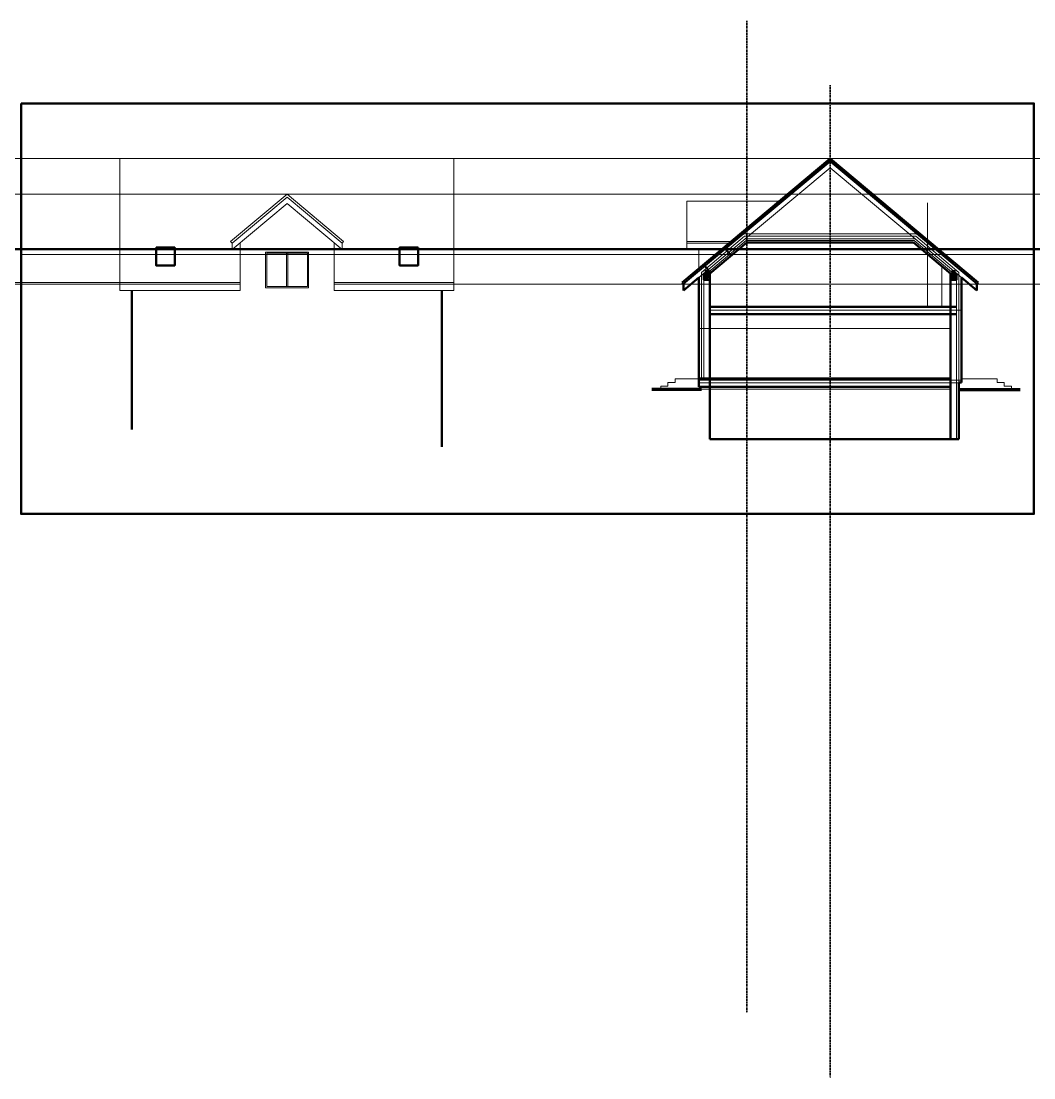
# Model space of a CAD drawing. Header units: millimetres. Extents: x 1606 to 6839, y -4024 to 5040.
# Drawn here: x 2594 to 6839, y -4024 to 408 of the extents above; entities that cross this region are included whole.
import ezdxf

# ---------------------------------------------------------------- set-up
doc = ezdxf.new("R2010")
doc.units = ezdxf.units.MM
doc.linetypes.add('DOT', pattern=[6.35, 0, -6.35])
for name, color, linetype, lineweight in [('A-murowane', 6, 'Continuous', 50), ('A-schody', 2, 'Continuous', 0), ('A-stolarka', 1, 'Continuous', 5), ('A-w.ocieplenie', 4, 'BATTING', 5), ('A-wykończenie', 4, 'Continuous', 5), ('B-linia przekrojowa', 40, 'DOT', 25), ('B-materiały', 9, 'Continuous', 0)]:
    doc.layers.add(name, color=color, linetype=linetype, lineweight=lineweight)
doc.linetypes.add('BATTING', pattern='A,0.00254,-2.54,[134,ltypeshp.shx,S=2.54,R=0,X=-2.54,Y=0],-5.08,[134,ltypeshp.shx,S=2.54,R=180,X=2.54,Y=0],-2.54', length=10.16254)
pattern_1 = [(315, (2481.894, 2616.847), (3.535534, 3.535534), []), (315, (2481.894, 2613.322), (3.535534, 3.535534), [5, -2.5])]

# ---------------------------------------------------------------- blocks, each defined once
blk = doc.blocks.new('A$C2C892FF1')
at = {"layer": 'A-wykończenie'}
for p, q in [((-14, 7), (0, -7)), ((-14, -7), (0, 7))]:
    blk.add_line(p, q, dxfattribs=at)
blk.add_lwpolyline([(-14, -7), (0, -7), (0, 7), (-14, 7)], close=True, dxfattribs=at)

msp = doc.modelspace()

# ---------------------------------------------------------------- hatches: boundary and pattern name
at = {"layer": 'B-materiały'}
h = msp.add_hatch(dxfattribs=at)
h.set_pattern_fill('JIS_STN_1E', color=256, scale=5, angle=-90)
h.set_pattern_definition(pattern_1)
h.paths.add_polyline_path([(5480.56, -651.48), (5455.56, -651.48), (5455.56, -676.48), (5480.56, -676.48)])
h = msp.add_hatch(dxfattribs=at)
h.set_pattern_fill('JIS_STN_1E', color=256, scale=5, angle=-90)
h.set_pattern_definition(pattern_1)
h.paths.add_polyline_path([(6490.56, -651.48), (6515.56, -651.48), (6515.56, -676.48), (6490.56, -676.48)])

# ---------------------------------------------------------------- linework, layer by layer
at = {"layer": 'A-murowane'}
for p, q in [((5985.56, -168.5), (5364.94, -687.73)), ((5985.56, -168.5), (6606.18, -687.73)), ((5636.54, -520.48), (5479.96, -651.48)), ((5985.56, -520.48), (5636.54, -520.48)), ((5985.56, -520.48), (6334.58, -520.48)), ((6334.58, -520.48), (6491.16, -651.48)), ((5540.94, -540.48), (5570.46, -575.76)), ((5454.77, -612.79), (5484.29, -648.08)), ((5480.56, -1345.48), (5480.56, -651.48)), ((6490.56, -1345.48), (6490.56, -651.48)), ((5371.35, -695.4), (5364.94, -687.73)), ((5435.56, -667.76), (5371.35, -721.48)), ((5371.35, -721.48), (5371.35, -695.4)), ((5435.56, -1125.48), (5435.56, -667.76)), ((6535.56, -1107.48), (6535.56, -667.76)), ((6535.56, -667.76), (6599.77, -721.48)), ((6599.77, -695.4), (6606.18, -687.73)), ((6599.77, -721.48), (6599.77, -695.4)), ((3057.84, -721.48), (3057.84, -1305.29)), ((4358.32, -721.48), (4358.32, -1378.04)), ((6515.56, -790.48), (5480.56, -790.48)), ((6515.56, -820.48), (5480.56, -820.48)), ((6490.56, -1090.48), (5435.56, -1090.48)), ((6525.56, -1107.48), (6535.56, -1107.48)), ((6525.56, -1345.48), (6525.56, -1107.48)), ((6490.56, -1125.48), (5435.56, -1125.48)), ((6525.56, -1345.48), (5480.56, -1345.48))]:
    msp.add_line(p, q, dxfattribs=at)
at = {"layer": 'A-murowane', "lineweight": 100}
for p, q in [((5445.56, -1137.48), (5238.47, -1137.48)), ((6525.56, -1137.48), (6782.65, -1137.48))]:
    msp.add_line(p, q, dxfattribs=at)
at = {"layer": 'A-murowane'}
msp.add_xline((5384.94, -549.01), (1, 0), dxfattribs=at)
at = {"layer": 'A-murowane', "color": 1}
msp.add_lwpolyline([(2594.43, 63.06), (6839.37, 63.06), (6839.37, -1659.17), (2594.43, -1659.17)], close=True, dxfattribs=at)
at = {"layer": 'A-murowane'}
for points in [[(3160.25, -541.91), (3238.25, -541.91), (3238.25, -616.66), (3160.25, -616.66), (3160.25, -541.91)], [(4258.4, -541.91), (4180.4, -541.91), (4180.4, -616.66), (4258.4, -616.66), (4258.4, -541.91)]]:
    msp.add_lwpolyline(points, dxfattribs=at)
for points in [[(5480.56, -651.48), (5455.56, -651.48), (5455.56, -676.48), (5480.56, -676.48)], [(6490.56, -651.48), (6515.56, -651.48), (6515.56, -676.48), (6490.56, -676.48)]]:
    msp.add_lwpolyline(points, close=True, dxfattribs=at)
at = {"layer": 'A-schody'}
for p, q in [((6393.87, -790.48), (6393.87, -353.7)), ((5479.96, -651.48), (5570.46, -575.76)), ((5570.46, -575.76), (5540.94, -540.48)), ((6453.5, -790.48), (6453.5, -619.97)), ((6490.56, -880.48), (5435.56, -880.48)), ((6490.56, -1135.48), (5435.56, -1135.48))]:
    msp.add_line(p, q, dxfattribs=at)
for p in [(5985.56, -168.5), (5771.33, -317.73)]:
    msp.add_xline(p, (-1, 0), dxfattribs=at)
msp.add_ray((3512.32, -687.73), (-1, 0), dxfattribs=at)
at = {"layer": 'A-stolarka'}
msp.add_line((6839.37, -570.48), (2594.43, -570.48), dxfattribs=at)
at = {"layer": 'A-w.ocieplenie'}
for p, q in [((5627.1, -494.48), (5445.56, -646.35)), ((5633.63, -512.48), (5467.49, -651.48)), ((6344.02, -494.48), (5627.1, -494.48)), ((5633.63, -512.48), (6337.49, -512.48)), ((6337.49, -512.48), (6503.63, -651.48)), ((6344.02, -494.48), (6525.56, -646.35)), ((5445.56, -1090.48), (5445.56, -646.35)), ((6525.56, -1109.48), (6525.56, -646.35))]:
    msp.add_line(p, q, dxfattribs=at)
at = {"layer": 'A-wykończenie'}
for p, q in [((5985.56, -171.76), (5366.54, -689.65)), ((5985.56, -171.76), (6604.58, -689.65)), ((5985.56, -178.28), (5369.75, -693.48)), ((5985.56, -181.54), (5371.35, -695.4)), ((5985.56, -207.61), (5435.56, -667.76)), ((5985.56, -178.28), (6601.37, -693.48)), ((5985.56, -181.54), (6599.77, -695.4)), ((5985.56, -207.61), (6535.56, -667.76)), ((5985.56, -484.48), (5623.47, -484.48)), ((5985.56, -484.48), (6347.66, -484.48)), ((3478.74, -523.68), (3472.32, -516.01)), ((3512.32, -721.48), (3512.32, -521.66)), ((3906.32, -521.66), (3906.32, -721.48)), ((3939.91, -523.68), (3946.32, -516.01)), ((5384.94, -516.01), (5570.19, -516.01)), ((5384.94, -523.01), (5561.82, -523.01)), ((5985.56, -504.48), (5630.73, -504.48)), ((5985.56, -504.48), (6340.39, -504.48)), ((3706.82, -705.48), (3706.82, -565.48)), ((3711.82, -565.48), (3711.82, -705.48)), ((5384.94, -549.01), (5530.75, -549.01)), ((5455.56, -1090.48), (5455.56, -651.03)), ((6515.56, -1345.48), (6515.56, -651.03)), ((3008.32, -695.4), (3512.32, -695.4)), ((3906.32, -695.4), (4408.32, -695.4))]:
    msp.add_line(p, q, dxfattribs=at)
for p, direction in [((3512.32, -695.4), (-1, 0)), ((3906.32, -695.4), (1, 0))]:
    msp.add_ray(p, direction, dxfattribs=at)
for points in [[(3512.32, -687.73), (3008.32, -687.73), (3008.32, -168.5), (4408.32, -168.5), (4408.32, -687.73), (3906.32, -687.73)], [(3472.32, -516.01), (3709.32, -317.73), (3946.32, -516.01)], [(3478.74, -523.68), (3709.32, -330.77), (3939.91, -523.68)], [(5771.33, -347.73), (5384.94, -347.73), (5384.94, -549.01), (5435.56, -549.01), (5435.56, -628.64)], [(3478.74, -523.68), (3478.74, -549.76), (3709.32, -356.84), (3939.91, -549.76), (3939.91, -523.68)], [(3619.32, -560.48), (3799.32, -560.48), (3799.32, -710.48), (3619.32, -710.48), (3619.32, -560.48)], [(3512.32, -721.48), (3008.32, -721.48), (3008.32, -687.73), (3512.32, -687.73)], [(3906.32, -687.73), (4408.32, -687.73), (4408.32, -721.48), (3906.32, -721.48)], [(5435.56, -1092.48), (5335.56, -1092.48), (5335.56, -1107.48), (5305.56, -1107.48), (5305.56, -1122.48), (5275.56, -1122.48), (5275.56, -1137.48)], [(6535.56, -1092.48), (6685.56, -1092.48), (6685.56, -1107.48), (6715.56, -1107.48), (6715.56, -1122.48), (6745.56, -1122.48), (6745.56, -1137.48)]]:
    msp.add_lwpolyline(points, dxfattribs=at)
msp.add_lwpolyline([(3624.32, -565.48), (3794.32, -565.48), (3794.32, -705.48), (3624.32, -705.48)], close=True, dxfattribs=at)
at = {"layer": 'B-linia przekrojowa'}
for p, q in [((5636.54, 408.11), (5636.54, -3754.38)), ((5985.56, 138.11), (5985.56, -4024.38))]:
    msp.add_line(p, q, dxfattribs=at)
at = {"layer": 'B-materiały'}
for p, q in [((6535.56, -804.48), (5480.56, -804.48)), ((6535.56, -1097.48), (5435.56, -1097.48)), ((6535.56, -1109.48), (5435.56, -1109.48))]:
    msp.add_line(p, q, dxfattribs=at)

# ---------------------------------------------------------------- block references
at = {"layer": 'A-schody', "ltscale": 0.8, "rotation": 270}
msp.add_blockref('A$C2C892FF1', (5468.06, -651.48), dxfattribs=at)
at = {"layer": 'A-schody', "ltscale": 0.8, "xscale": -1, "rotation": 90}
msp.add_blockref('A$C2C892FF1', (6503.06, -651.48), dxfattribs=at)

doc.saveas('drawing.dxf')
